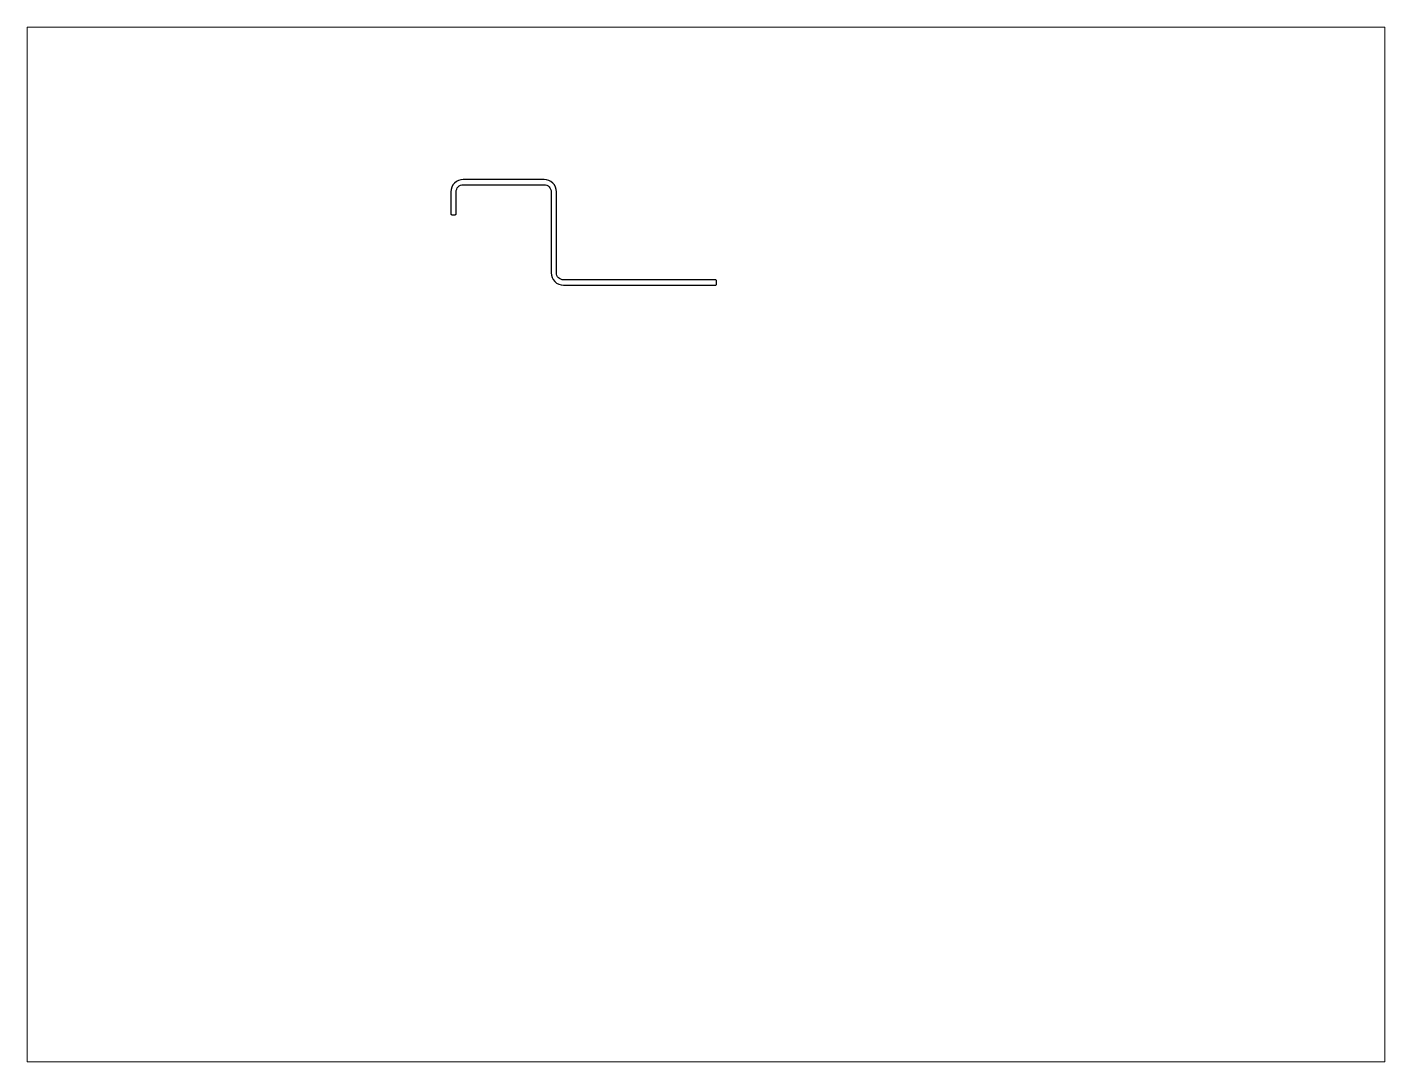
# Paper-space layout 'Layout1' of a CAD drawing. Extents: x 27 to 240, y 20 to 183.
# The model-space entities are those that its viewports show. They can reach past a viewport. Long polylines and large blocks are cut down to what shows.
import ezdxf

# ---------------------------------------------------------------- set-up
doc = ezdxf.new("R2010")
doc.units = 0
doc.header["$LTSCALE"] = 15
doc.layers.get('0').update_dxf_attribs({"linetype": 'CONTINUOUS'})
doc.layers.add('KALIN_CIZGI', color=7, linetype='CONTINUOUS')

msp = doc.modelspace()

# ---------------------------------------------------------------- linework, layer by layer
at = {"layer": 'KALIN_CIZGI', "ltscale": 0.2}
msp.add_lwpolyline([(118.02, 230.48), (118.02, 224.28, 0.414214), (118.32, 223.98), (119.22, 223.98, 0.414214), (119.52, 224.28), (119.52, 230.48, -0.414214), (121.52, 232.48), (144.52, 232.48, -0.414214), (146.52, 230.48), (146.52, 207.48, 0.414214), (150.02, 203.98), (193.22, 203.98, 0.414214), (193.52, 204.28), (193.52, 205.18, 0.414214), (193.22, 205.48), (150.02, 205.48, -0.414214), (148.02, 207.48), (148.02, 230.48, 0.414214), (144.52, 233.98), (121.52, 233.98, 0.414214)], format="xyb", close=True, dxfattribs=at)

psp = doc.layouts.get("Layout1")

# ---------------------------------------------------------------- viewports
at = {"layer": '0', "color": 0, "linetype": 'BYBLOCK', "ltscale": 0.05}
psp.add_viewport(center=(133.35, 101.6), size=(213.36, 162.56), view_center_point=(190.51, 130.3), view_height=293.8955, dxfattribs=at)

doc.saveas('drawing.dxf')
